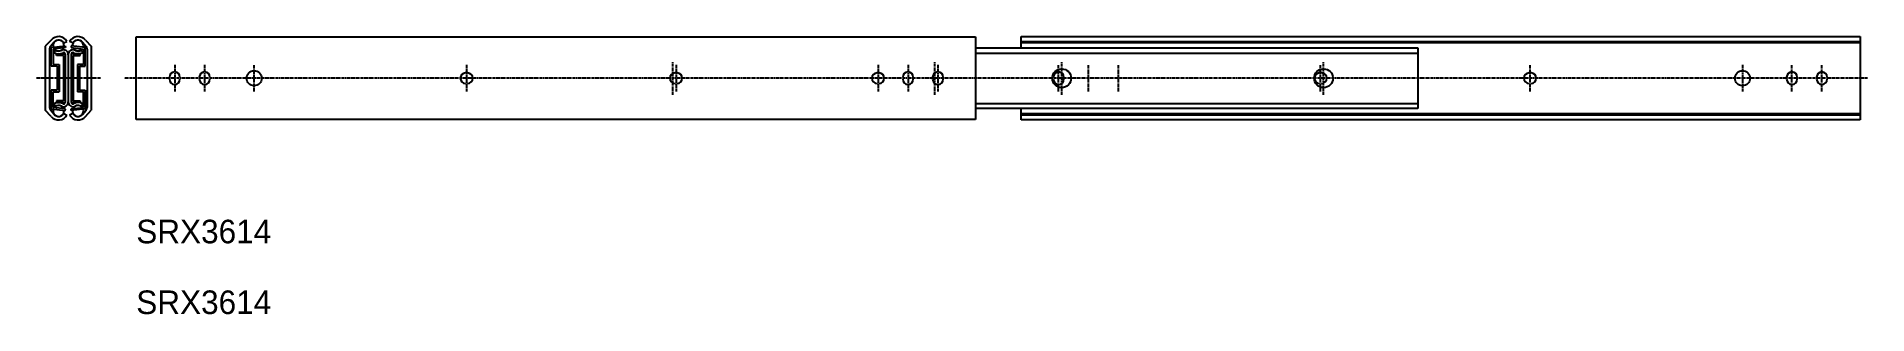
# Model space of a CAD drawing. Extents: x -32 to 744, y 10 to 128.
import ezdxf

# ---------------------------------------------------------------- set-up
doc = ezdxf.new("R2010")
doc.units = 0
doc.linetypes.add('CENTER', pattern=[2, 1.25, -0.25, 0.25, -0.25])
doc.layers.get('0').update_dxf_attribs({"linetype": 'CONTINUOUS'})
doc.layers.add('CENTER', color=1, linetype='CENTER')

msp = doc.modelspace()

# ---------------------------------------------------------------- linework, layer by layer
at = {"color": 7, "linetype": 'CONTINUOUS'}
for p, q in [((-26.11, 126.2), (-28.59, 123.55)), ((-24.89, 125.31), (-26.42, 123.53)), ((-20.76, 124.97), (-19.4, 125.65)), ((-16.91, 124.97), (-18.28, 125.65)), ((-12.79, 125.31), (-11.26, 123.53)), ((-11.57, 126.2), (-9.09, 123.55)), ((10, 127.5), (366, 127.5)), ((10, 92.5), (10, 127.5)), ((366, 127.5), (366, 92.5)), ((385.4, 127.65), (741.4, 127.65)), ((385.4, 122.85), (385.4, 127.65)), ((385.4, 125.65), (741.4, 125.65)), ((741.4, 124.97), (385.4, 124.97)), ((741.4, 127.65), (741.4, 92.35)), ((-28.59, 123.55), (-28.59, 96.45)), ((-26.84, 122.38), (-26.84, 97.62)), ((-26.06, 123.01), (-20.1, 123.74)), ((-26.06, 115.08), (-26.06, 123.01)), ((-20, 123.02), (-25.28, 122.37)), ((-25.28, 122.37), (-25.28, 115.81)), ((-24.98, 120.9), (-24.28, 121.92)), ((-23.83, 120.34), (-20.13, 120.34)), ((-23.83, 119.62), (-23.83, 120.34)), ((-20.9, 119.62), (-23.83, 119.62)), ((-20.9, 119.62), (-20.9, 100.38)), ((-20.13, 120.34), (-20.13, 99.66)), ((-20.1, 123.74), (-20, 123.02)), ((-18.84, 120.06), (-18.84, 99.94)), ((-18.84, 120.06), (-18.84, 99.94)), ((-18.84, 119.93), (-18.84, 120.06)), ((-18.84, 119.93), (-18.84, 120.06)), ((-17.57, 123.74), (-17.68, 123.02)), ((-17.68, 123.02), (-12.39, 122.37)), ((-11.62, 123.01), (-17.57, 123.74)), ((-17.55, 120.34), (-17.55, 99.66)), ((-13.84, 120.34), (-17.55, 120.34)), ((-16.77, 119.62), (-16.77, 100.38)), ((-16.77, 119.62), (-13.84, 119.62)), ((-13.84, 119.62), (-13.84, 120.34)), ((-12.7, 120.9), (-13.39, 121.92)), ((-12.39, 122.37), (-12.39, 115.81)), ((-11.62, 115.08), (-11.62, 123.01)), ((-10.83, 122.38), (-10.83, 97.62)), ((-9.09, 123.55), (-9.09, 96.45)), ((366, 122.85), (375.7, 122.85)), ((366, 120.67), (553.7, 120.67)), ((375.7, 122.85), (553.7, 122.85)), ((553.7, 122.85), (553.7, 97.15)), ((-23.55, 115.08), (-26.06, 115.08)), ((-25.28, 115.81), (-22.77, 115.81)), ((-23.55, 115.08), (-23.55, 104.92)), ((-22.77, 115.81), (-22.77, 104.19)), ((-14.9, 115.81), (-14.9, 104.19)), ((-12.39, 115.81), (-14.9, 115.81)), ((-14.13, 115.08), (-14.13, 104.92)), ((-14.13, 115.08), (-11.62, 115.08)), ((150.5, 112.25), (149.7, 112.25)), ((239.4, 112.25), (238.6, 112.25)), ((325.1, 112.25), (324.3, 112.25)), ((512.8, 112.25), (512, 112.25)), ((601.7, 112.25), (600.9, 112.25)), ((-26.06, 104.92), (-26.06, 96.99)), ((-23.55, 104.92), (-26.06, 104.92)), ((-25.28, 97.63), (-25.28, 104.19)), ((-25.28, 104.19), (-22.77, 104.19)), ((-12.39, 104.19), (-14.9, 104.19)), ((-14.13, 104.92), (-11.62, 104.92)), ((-12.39, 97.63), (-12.39, 104.19)), ((-11.62, 104.92), (-11.62, 96.99)), ((-26.11, 93.8), (-28.59, 96.45)), ((-24.89, 94.69), (-26.42, 96.47)), ((-26.06, 96.99), (-20.1, 96.26)), ((-20, 96.98), (-25.28, 97.63)), ((-24.98, 99.1), (-24.28, 98.08)), ((-23.83, 100.38), (-23.83, 99.66)), ((-20.9, 100.38), (-23.83, 100.38)), ((-23.83, 99.66), (-20.13, 99.66)), ((-20.76, 95.03), (-19.4, 94.35)), ((-20.1, 96.26), (-20, 96.98)), ((-18.84, 100.07), (-18.84, 99.94)), ((-18.84, 100.07), (-18.84, 99.94)), ((-16.91, 95.03), (-18.28, 94.35)), ((-17.68, 96.98), (-12.39, 97.63)), ((-17.57, 96.26), (-17.68, 96.98)), ((-11.62, 96.99), (-17.57, 96.26)), ((-13.84, 99.66), (-17.55, 99.66)), ((-16.77, 100.38), (-13.84, 100.38)), ((-13.84, 100.38), (-13.84, 99.66)), ((-12.7, 99.1), (-13.39, 98.08)), ((-12.79, 94.69), (-11.26, 96.47)), ((-11.57, 93.8), (-9.09, 96.45)), ((366, 99.33), (553.7, 99.33)), ((553.7, 97.15), (366, 97.15)), ((385.4, 92.35), (385.4, 97.15)), ((385.4, 95.03), (741.4, 95.03)), ((741.4, 94.35), (385.4, 94.35)), ((366, 92.5), (10, 92.5)), ((741.4, 92.35), (385.4, 92.35))]:
    msp.add_line(p, q, dxfattribs=at)
for centre, radius in [((60, 110), 3.2), ((402.6, 110), 4), ((513.7, 110), 4), ((691.4, 110), 3.2)]:
    msp.add_circle(centre, radius, dxfattribs=at)
for centre, radius, start, end in [((-22.95, 123.49), 4.16, 31.30261, 139.33413), ((-22.95, 123.88), 2.33, 355.17841, 198.94981), ((-22.95, 123.65), 2.55, 31.06175, 139.37428), ((-14.72, 123.49), 4.16, 40.66587, 148.69739), ((-14.73, 123.88), 2.33, 341.05019, 184.82159), ((-14.73, 123.65), 2.55, 40.62572, 148.93825), ((-25.08, 122.38), 1.76, 139.37428, 180), ((-22.95, 124.3), 3.96, 239.25211, 298.1841), ((-22.95, 123.88), 2.33, 218.26597, 335.86027), ((-22.95, 124.12), 2.58, 238.80914, 297.44401), ((-20.84, 120.06), 2, 0, 117.44401), ((-20.77, 120.24), 0.653, 9.35048, 118.1841), ((-16.84, 120.06), 2, 62.55599, 180), ((-16.9, 120.24), 0.653, 61.8159, 170.64952), ((-14.73, 123.88), 2.33, 204.13973, 321.73403), ((-14.72, 124.3), 3.96, 241.8159, 300.74789), ((-14.73, 124.12), 2.58, 242.55599, 301.19086), ((-12.6, 122.38), 1.76, 0, 40.62572), ((26.3, 110.4), 2.25, 0, 180), ((26.3, 109.6), 2.25, 180, 0), ((39, 110.4), 2.25, 0, 180), ((39, 109.6), 2.25, 180, 0), ((149.7, 110), 2.25, 90, 270), ((150.5, 110), 2.25, 270, 90), ((238.6, 110), 2.25, 90, 270), ((239.4, 110), 2.25, 270, 90), ((324.3, 110), 2.25, 90, 270), ((325.1, 110), 2.25, 270, 90), ((337.4, 110.4), 2.25, 0, 180), ((337.4, 109.6), 2.25, 180, 0), ((350.1, 110.4), 2.25, 0, 180), ((350.1, 109.6), 2.25, 180, 0), ((401.3, 110.4), 2.25, 0, 180), ((401.3, 109.6), 2.25, 180, 0), ((512, 110), 2.25, 90, 270), ((512.8, 110), 2.25, 270, 90), ((600.9, 110), 2.25, 90, 270), ((601.7, 110), 2.25, 270, 90), ((712.4, 110.4), 2.25, 0, 180), ((712.4, 109.6), 2.25, 180, 0), ((725.1, 110.4), 2.25, 0, 180), ((725.1, 109.6), 2.25, 180, 0), ((-25.08, 97.62), 1.76, 180, 220.62572), ((-22.95, 96.51), 4.16, 220.66587, 328.69739), ((-22.95, 96.12), 2.33, 161.05019, 4.82159), ((-22.95, 95.7), 3.96, 61.8159, 120.74789), ((-22.95, 96.35), 2.55, 220.62572, 328.93825), ((-22.95, 96.12), 2.33, 24.13973, 141.73403), ((-22.95, 95.88), 2.58, 62.55599, 121.19086), ((-20.84, 99.94), 2, 242.55599, 0), ((-20.77, 99.76), 0.653, 241.8159, 350.64952), ((-16.84, 99.94), 2, 180, 297.44401), ((-14.72, 96.51), 4.16, 211.30261, 319.33413), ((-16.9, 99.76), 0.653, 189.35048, 298.1841), ((-14.73, 96.12), 2.33, 175.17841, 18.94981), ((-14.73, 96.35), 2.55, 211.06175, 319.37428), ((-14.73, 96.12), 2.33, 38.26597, 155.86027), ((-14.72, 95.7), 3.96, 59.25211, 118.1841), ((-14.73, 95.88), 2.58, 58.80914, 117.44401), ((-12.6, 97.62), 1.76, 319.37428, 0)]:
    msp.add_arc(centre, radius, start, end, dxfattribs=at)
at = {"layer": 'CENTER', "color": 1, "linetype": 'CENTER'}
for p, q in [((237.7, 103), (237.7, 117)), ((348.8, 103), (348.8, 117)), ((402.6, 103), (402.6, 117)), ((513.7, 103), (513.7, 117)), ((-5.12, 110), (-32.28, 110)), ((744.4, 110), (4.88, 110)), ((26.3, 115.65), (26.3, 104.35)), ((39, 115.65), (39, 104.35)), ((60, 104.35), (60, 115.65)), ((150.1, 115.65), (150.1, 104.35)), ((239, 115.65), (239, 104.35)), ((324.7, 115.65), (324.7, 104.35)), ((337.4, 115.65), (337.4, 104.35)), ((350.1, 115.65), (350.1, 104.35)), ((401.3, 104.35), (401.3, 115.65)), ((414, 104.35), (414, 115.65)), ((426.7, 104.35), (426.7, 115.65)), ((512.4, 104.35), (512.4, 115.65)), ((601.3, 104.35), (601.3, 115.65)), ((691.4, 115.65), (691.4, 104.35)), ((712.4, 104.35), (712.4, 115.65)), ((725.1, 104.35), (725.1, 115.65))]:
    msp.add_line(p, q, dxfattribs=at)

# ---------------------------------------------------------------- texts
at = {"color": 7, "linetype": 'CONTINUOUS'}
for p in [(10, 40), (10, 10)]:
    msp.add_text('SRX3614', height=10, dxfattribs=at).set_placement(p)

doc.saveas('drawing.dxf')
